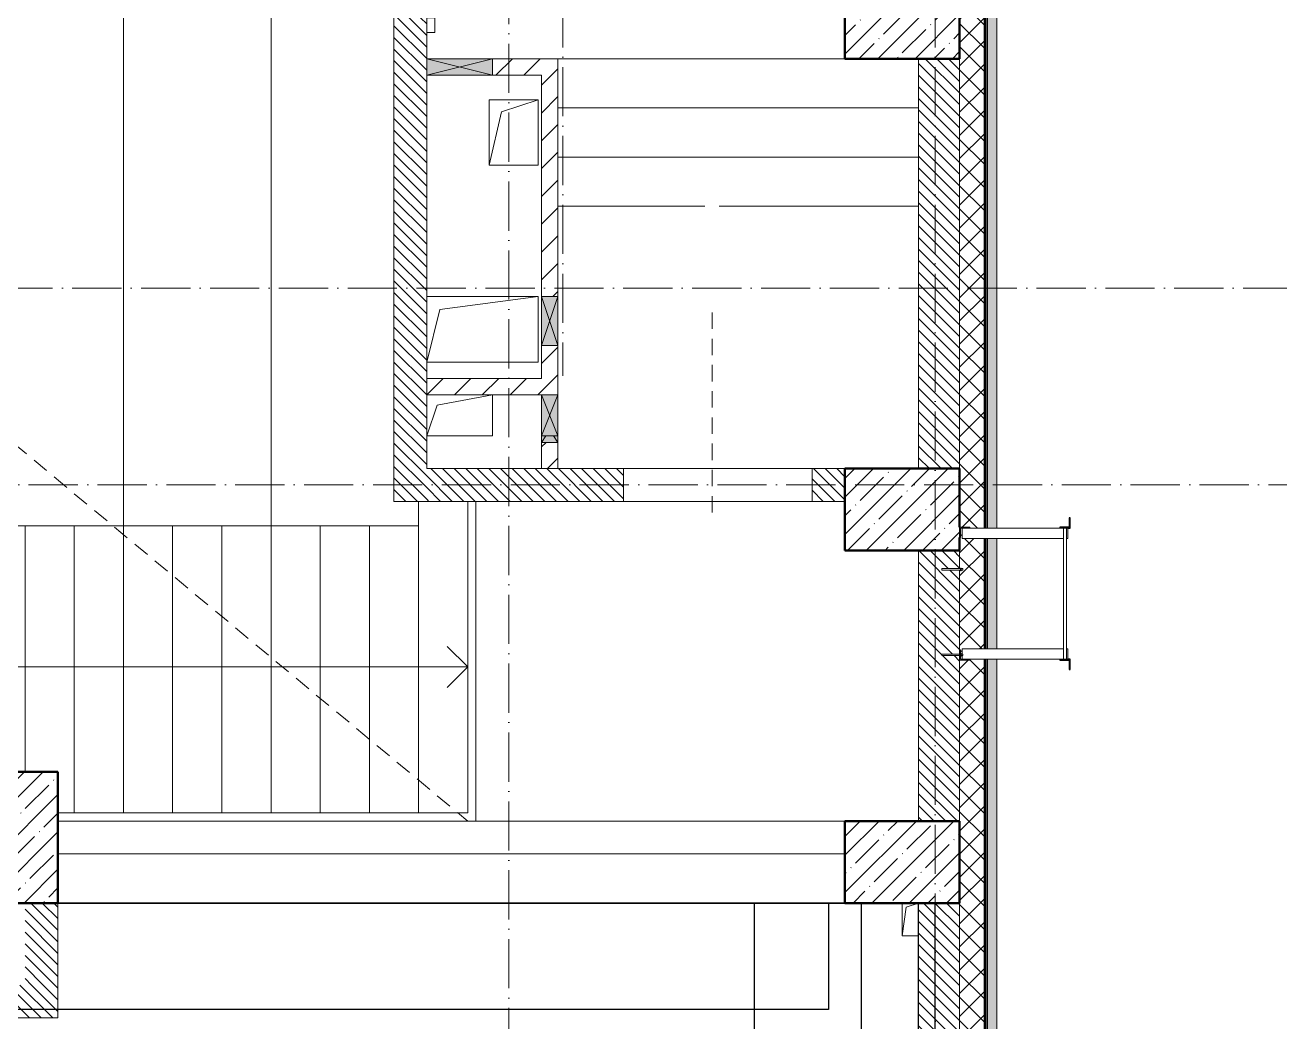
# Model space of a CAD drawing. Header units: millimetres. Extents: x -213536 to 1564669, y -45299 to 942238.
# Drawn here: x 2408 to 10062, y 532322 to 538402 of the extents above; entities that cross this region are included whole.
import ezdxf

# ---------------------------------------------------------------- set-up
doc = ezdxf.new("R2010")
doc.units = ezdxf.units.MM
doc.linetypes.add('200_ШТРИХ_ш1п0_6_', pattern=[160, 100, -60])
doc.linetypes.add('50_200_ШТРИХ_1Т_ш5_п1_п1_', pattern=[700, 500, -100, 0, -100])
for name, color, linetype, lineweight in [('2.4) ПГП вычит ЖБбалки 0.4 м -', 24, 'Continuous', 30), ('3.1) ЖБ окна 1.2 м', 102, 'Continuous', 30), ('3.3) Вычитаем ЖБбалки 0.4м -', 31, 'Continuous', 30), ('A-DETL-____-OTLN-3', 7, '200_ШТРИХ_ш1п0_6_', 9), ('A-DETL-GENF-OTLN', 7, 'Continuous', 9), ('A-DOOR-____-MCUT', 7, 'Continuous', 13), ('A-DOOR-____-OTLN', 7, 'Continuous', 9), ('A-FLOR-____-OTLN', 7, 'Continuous', 9), ('A-GENM-____-MCUT', 7, 'Continuous', 25), ('A-GENM-____-OTLN', 7, 'Continuous', 9), ('A-GLAZ-____-OTLN', 7, 'Continuous', 9), ('A-WALL-____-MCUT', 7, 'Continuous', 13), ('A-WALL-____-MCUT-1', 7, 'Continuous', 9), ('A-WALL-____-PATT-1', 7, 'Continuous', 9), ('A-WALL-FNSH-MCUT-1', 7, 'Continuous', 9), ('E-ELEC-EQPM-OTLN', 7, 'Continuous', 9), ('I-WALL-____-OTLN', 7, 'Continuous', 9), ('S-COLS-____-MCUT', 7, 'Continuous', 50), ('S-COLS-____-OTLN', 7, 'Continuous', 9), ('S-GRID-____-OTLN-1', 7, '50_200_ШТРИХ_1Т_ш5_п1_п1_', 9), ('S-STRS-____-OTLN-1', 7, 'Continuous', 9)]:
    doc.layers.add(name, color=color, linetype=linetype, lineweight=lineweight)
for name, color, linetype, lineweight, true_color in [('A-DETL-GENF-OTLN-3', 9, 'Continuous', 9, 0x808080), ('A-DETL-GENF-OTLN-4', 9, '200_ШТРИХ_ш1п0_6_', 9, 0x808080), ('A-GLAZ-____-OTLN-1', 7, 'Continuous', 9, 0xc0c0c0)]:
    doc.layers.add(name, color=color, linetype=linetype, lineweight=lineweight, true_color=true_color)
pattern_1 = [(135, (-15591.663, 459015.94), (-35.35534, -35.35534), [])]
pattern_2 = [(45, (-15591.66, 459015.94), (-84.85281, 84.85281), [])]

# ---------------------------------------------------------------- blocks, each defined once
blk = doc.blocks.new('BSC_Колонна _Прямоугольная - 500х700-25279857-АР1_План отверстий 2 этажа в осях 1-64_Ю-ЯЯ')
at = {"layer": 'S-COLS-____-OTLN'}
h = blk.add_hatch(dxfattribs=at)
h.set_pattern_fill('FP_17', color=256, style=0, pattern_type=2)
h.set_pattern_definition([(315, (-76431.04, 23350), (114.04925, 114.04925), []), (315, (-76431.04, 23235.95), (114.04925, 114.04925), [201.613, -40.323, 3.353, -36.97])])
h.paths.add_polyline_path([(-250, -54.2), (-250, -350), (250, -350), (250, 350), (-250, 350)], flags=0)
at = {"layer": 'S-COLS-____-MCUT'}
for p, q in [((250, 350), (-250, 350)), ((-250, 350), (-250, -350)), ((250, -350), (250, 350)), ((-250, -350), (-170, -350)), ((-107, -350), (250, -350))]:
    blk.add_line(p, q, dxfattribs=at)
blk = doc.blocks.new('BSC_Колонна _Прямоугольная - 500х800-V66-АР1_План отверстий 2 этажа в осях 1-64_Ю-ЯЯ')
at = {"layer": 'S-COLS-____-OTLN'}
h = blk.add_hatch(dxfattribs=at)
h.set_pattern_fill('FP_77', color=256, style=0, pattern_type=2)
h.set_pattern_definition([(45, (-17950, -74431.04), (-114.04925, 114.04925), []), (45, (-17835.95, -74431.04), (-114.04925, 114.04925), [201.613, -40.323, 3.353, -36.97])])
h.paths.add_polyline_path([(-250, -400), (250, -400), (250, 400), (-250, 400)], flags=0)
at = {"layer": 'S-COLS-____-MCUT'}
for p, q in [((250, 400), (-250, 400)), ((-250, 400), (-250, -400)), ((250, -400), (250, 400)), ((-250, -400), (250, -400))]:
    blk.add_line(p, q, dxfattribs=at)
blk = doc.blocks.new('BSC_Колонна _Прямоугольная - 500х700-25976089-АР1_План отверстий 2 этажа в осях 1-64_Ю-ЯЯ')
at = {"layer": 'S-COLS-____-OTLN'}
h = blk.add_hatch(dxfattribs=at)
h.set_pattern_fill('FP_78', color=256, style=0, pattern_type=2)
h.set_pattern_definition([(315, (-74281.04, 23350), (114.04925, 114.04925), []), (315, (-74281.04, 23235.95), (114.04925, 114.04925), [201.613, -40.323, 3.353, -36.97])])
h.paths.add_polyline_path([(-250, -350), (250, -350), (250, 350), (-250, 350)], flags=0)
at = {"layer": 'S-COLS-____-MCUT'}
for p, q in [((250, 350), (-250, 350)), ((-250, 350), (-250, -350)), ((250, -350), (250, 350)), ((-250, -350), (250, -350))]:
    blk.add_line(p, q, dxfattribs=at)
blk = doc.blocks.new('BSC_Колонна _Прямоугольная - 500х700-V68-АР1_План отверстий 2 этажа в осях 1-64_Ю-ЯЯ')
at = {"layer": 'S-COLS-____-OTLN'}
h = blk.add_hatch(dxfattribs=at)
h.set_pattern_fill('FP_80', color=256, style=0, pattern_type=2)
h.set_pattern_definition([(315, (-79431.04, 23350), (114.04925, 114.04925), []), (315, (-79431.04, 23235.95), (114.04925, 114.04925), [201.613, -40.323, 3.353, -36.97])])
h.paths.add_polyline_path([(-250, -350), (250, -350), (250, 350), (-250, 350)], flags=0)
at = {"layer": 'S-COLS-____-MCUT'}
for p, q in [((250, 350), (-250, 350)), ((-250, 350), (-250, -350)), ((250, -350), (250, 350)), ((-250, -350), (250, -350))]:
    blk.add_line(p, q, dxfattribs=at)
blk = doc.blocks.new('DM_Штора_Противопожарная_Doormaster_EI-60 - ш_3000 х в_1200-27470059-АР1_План отверстий 2 этажа в осях 1-64_Ю-ЯЯ')
at = {"layer": 'A-DOOR-____-MCUT'}
for p, q in [((-1465, -100), (-1375, -100)), ((-1465, -150), (-1465, -100)), ((-1375, -150), (-1465, -150)), ((-1375, -100), (-1375, -150)), ((-1375, -125), (1625, -125)), ((1625, -100), (1715, -100)), ((1625, -150), (1625, -100)), ((1715, -150), (1625, -150)), ((1715, -100), (1715, -150))]:
    blk.add_line(p, q, dxfattribs=at)
at = {"layer": 'E-ELEC-EQPM-OTLN'}
for p, q in [((1915, -180), (1915, -100)), ((1915, -100), (2015, -100)), ((2015, -100), (2015, -180)), ((2015, -180), (1915, -180))]:
    blk.add_line(p, q, dxfattribs=at)
blk = doc.blocks.new('AR_Отверстие прямоугольное _в плите_ - AR_Отверстие прямоугольное _в плите_-V168-АР1_План отверстий 2 этажа в осях 1-64_Ю-ЯЯ')
at = {"layer": 'A-GENM-____-OTLN'}
for p, q in [((-50, 100), (-50, -100)), ((-25, 75), (50, 100)), ((-50, -100), (-25, 75)), ((-50, -100), (50, -100))]:
    blk.add_line(p, q, dxfattribs=at)
blk = doc.blocks.new('AR_Отверстие прямоугольное _в плите_ - AR_Отверстие прямоугольное _в плите_-30459858-АР1_План отверстий 2 этажа в осях 1-64_Ю-ЯЯ')
at = {"layer": 'A-GENM-____-OTLN'}
for p, q in [((-137.5, 62.5), (200, 125)), ((200, -125), (200, 125)), ((-200, -125), (-137.5, 62.5)), ((-200, -125), (200, -125))]:
    blk.add_line(p, q, dxfattribs=at)
blk = doc.blocks.new('AR_Отверстие прямоугольное _в плите_ - AR_Отверстие прямоугольное _в плите_-30553352-АР1_План отверстий 2 этажа в осях 1-64_Ю-ЯЯ')
at = {"layer": 'A-GENM-____-OTLN'}
for p, q in [((340, 200), (-340, 200)), ((-260, 120), (340, 200)), ((340, -200), (340, 200)), ((-340, -200), (-260, 120)), ((-340, -200), (340, -200))]:
    blk.add_line(p, q, dxfattribs=at)
blk = doc.blocks.new('AR_Отверстие прямоугольное _в плите_ - AR_Отверстие прямоугольное _в плите_-V197-АР1_План отверстий 2 этажа в осях 1-64_Ю-ЯЯ')
at = {"layer": 'A-GENM-____-OTLN'}
for p, q in [((150, 200), (-150, 200)), ((-150, 200), (-150, -200)), ((-75, 125), (150, 200)), ((150, -200), (150, 200)), ((-150, -200), (-75, 125)), ((-150, -200), (150, -200))]:
    blk.add_line(p, q, dxfattribs=at)
blk = doc.blocks.new('ЛМ_Уголок_ГОСТ 8509-93 - L 63х63x6-29176215-АР1_План отверстий 2 этажа в осях 1-64_Ю-ЯЯ')
at = {"layer": 'A-GENM-____-MCUT'}
for p, q in [((24369, 76324), (24312, 76324)), ((24312, 76324), (24312, 76318)), ((24360, 76318), (24375, 76318)), ((24375, 76381), (24369, 76381)), ((24369, 76381), (24369, 76324)), ((24375, 76318), (24375, 76381))]:
    blk.add_line(p, q, dxfattribs=at)
blk = doc.blocks.new('ЛМ_Уголок_ГОСТ 8509-93 - L 63х63x6-29176216-АР1_План отверстий 2 этажа в осях 1-64_Ю-ЯЯ')
at = {"layer": 'A-GENM-____-MCUT'}
for p, q in [((24312, 75518), (24312, 75512)), ((24312, 75512), (24369, 75512)), ((24375, 75518), (24360, 75518)), ((24369, 75512), (24369, 75455)), ((24375, 75455), (24375, 75518)), ((24369, 75455), (24375, 75455))]:
    blk.add_line(p, q, dxfattribs=at)
blk = doc.blocks.new('Анкер клиновой - Анкер клиновой МКТ V-A 10-10-15_115-14811140-АР1_План отверстий 2 этажа в осях 1-64_Ю-ЯЯ')
at = {"layer": 'A-GENM-____-OTLN'}
for p, q in [((23706, 76071), (23591, 76071)), ((23591, 76061), (23591, 76071)), ((23591, 76061), (23706, 76061)), ((23710, 76074), (23706, 76074)), ((23706, 76058), (23706, 76074)), ((23706, 76074), (23706, 76071.7)), ((23706, 76060.4), (23706, 76058)), ((23706, 76058), (23710, 76058)), ((23710, 76071.7), (23710, 76074)), ((23710, 76074), (23710, 76058)), ((23720, 76071), (23710, 76071)), ((23710, 76061), (23720, 76061)), ((23710, 76058), (23710, 76060.4)), ((23720, 76071), (23720, 76061))]:
    blk.add_line(p, q, dxfattribs=at)
blk = doc.blocks.new('Анкер клиновой - Анкер клиновой МКТ V-A 10-10-15_115-V201-АР1_План отверстий 2 этажа в осях 1-64_Ю-ЯЯ')
at = {"layer": 'A-GENM-____-OTLN'}
for p, q in [((23700, 75550), (23591, 75550)), ((23591, 75540), (23591, 75550)), ((23710, 75553), (23706, 75553)), ((23710, 75550.7), (23710, 75553)), ((23710, 75553), (23710, 75537)), ((23720, 75550), (23710, 75550)), ((23720, 75550), (23720, 75540)), ((23591, 75540), (23700, 75540)), ((23706, 75537), (23710, 75537)), ((23710, 75540), (23720, 75540)), ((23710, 75537), (23710, 75539.4))]:
    blk.add_line(p, q, dxfattribs=at)
blk = doc.blocks.new('ЛМ_Арматурный стержень_ГОСТ 5781-82 - Ø 18 А240-29172526-АР1_План отверстий 2 этажа в осях 1-64_Ю-ЯЯ')
at = {"layer": 'A-GENM-____-OTLN'}
for p, q in [((24334, 76318), (24334, 75518)), ((24334, 76318), (24343, 76318)), ((24343, 76318), (24352, 76318)), ((24352, 75518), (24352, 76318)), ((24343, 75518), (24334, 75518)), ((24352, 75518), (24343, 75518))]:
    blk.add_line(p, q, dxfattribs=at)
blk = doc.blocks.new('ЛМ_Уголок_ГОСТ 8509-93 - L 63х63x6-29171483-АР1_План отверстий 2 этажа в осях 1-64_Ю-ЯЯ')
at = {"layer": 'A-GENM-____-OTLN'}
for p, q in [((23700, 76324), (23700, 76261)), ((23763, 76324), (23700, 76324)), ((23706, 76261), (23706, 76318)), ((23706, 76318), (23763, 76318)), ((23763, 76318), (23763, 76324)), ((23700, 76261), (23706, 76261))]:
    blk.add_line(p, q, dxfattribs=at)
blk = doc.blocks.new('ЛМ_Уголок_ГОСТ 8509-93 - L 63х63x6-29171484-АР1_План отверстий 2 этажа в осях 1-64_Ю-ЯЯ')
at = {"layer": 'A-GENM-____-OTLN'}
for p, q in [((23706, 75575), (23700, 75575)), ((23700, 75575), (23700, 75512)), ((23706, 75518), (23706, 75575)), ((23700, 75512), (23763, 75512)), ((23763, 75518), (23706, 75518)), ((23763, 75512), (23763, 75518))]:
    blk.add_line(p, q, dxfattribs=at)
blk = doc.blocks.new('ЛМ_Уголок_ГОСТ 8509-93 - L 63х63x6-30750527-АР1_План отверстий 2 этажа в осях 1-64_Ю-ЯЯ')
at = {"layer": 'A-GENM-____-OTLN'}
for p, q in [((0, 45.2), (0, -17.8)), ((619, 45.2), (0, 45.2)), ((645, 45.2), (637, 45.2)), ((645, -17.8), (645, 45.2)), ((48, -17.8), (619, -17.8)), ((637, -17.8), (645, -17.8))]:
    blk.add_line(p, q, dxfattribs=at)
blk = doc.blocks.new('ЛМ_Уголок_ГОСТ 8509-93 - L 63х63x6-30750528-АР1_План отверстий 2 этажа в осях 1-64_Ю-ЯЯ')
at = {"layer": 'A-GENM-____-OTLN'}
for p, q in [((0, 17.8), (0, -4.4)), ((619, 17.8), (48, 17.8)), ((645, 17.8), (637, 17.8)), ((645, -45.2), (645, 17.8)), ((0, -14), (0, -45.2)), ((0, -45.2), (619, -45.2)), ((637, -45.2), (645, -45.2))]:
    blk.add_line(p, q, dxfattribs=at)
blk = doc.blocks.new('Отлив_СКБ1 - Отлив_Фасады на кровле-32719945-АР1_План отверстий 2 этажа в осях 1-64_Ю-ЯЯ')
at = {"layer": 'A-GLAZ-____-OTLN-1'}
h = blk.add_hatch(color=256, dxfattribs=at)
h.paths.add_polyline_path([(17312, 170), (17254, 228), (9745, 228), (9745, 170), (14782, 170), (14782, 204), (16582, 204), (16582, 170), (17141.2, 170)], flags=0)
h.paths.add_polyline_path([(9682, 228), (9008, 228), (9008, 170), (9682, 170)], flags=0)
h.paths.add_polyline_path([(8945, 170), (8945, 228), (40.2, 228), (40.2, 170), (8665.5, 170)], flags=0)
h.paths.add_polyline_path([(17.6, 170), (17.6, 228), (2, 228), (2, 170)], flags=0)
at = {"layer": 'A-GLAZ-____-OTLN'}
for p, q in [((8945, 228), (40.2, 228)), ((9682, 228), (9008, 228)), ((17254, 228), (9745, 228))]:
    blk.add_line(p, q, dxfattribs=at)
blk = doc.blocks.new('AR_Отверстие прямоугольное _в стене__БезПР - AR_Отверстие прямоугольное _в стене__БезПР-36428168-АР1_План отверстий 2 этажа в осях 1-64_Ю-ЯЯ')
at = {"layer": 'A-GLAZ-____-OTLN'}
blk.add_hatch(color=256, dxfattribs=at).paths.add_polyline_path([(-75, 5.2), (-75, -50), (-35, -50), (-35, 50), (-75, 50)], flags=0)
at = {"layer": 'A-DETL-GENF-OTLN'}
for p, q in [((-75, -50), (-75, 50)), ((-75, 50), (-35, 50)), ((-75, 50), (-35, 23.3)), ((-35, 50), (-75, 50)), ((-75, 50), (-75, -50)), ((-35, -23.3), (-75, -50)), ((-35, -50), (-75, -50)), ((-75, -50), (-35, -50))]:
    blk.add_line(p, q, dxfattribs=at)
blk = doc.blocks.new('AR_Отверстие прямоугольное _в стене_ - AR_Отверстие прямоугольное _в стене__ОВ-36808692-АР1_План отверстий 2 этажа в осях 1-64_Ю-ЯЯ')
at = {"layer": 'A-GLAZ-____-OTLN'}
blk.add_hatch(color=256, dxfattribs=at).paths.add_polyline_path([(-200, 50), (-200, -50), (200, -50), (200, 50)], flags=0)
at = {"layer": 'A-DETL-GENF-OTLN'}
for p, q in [((-200, -50), (-200, 50)), ((-200, 50), (200, 50)), ((200, 50), (-200, -50)), ((-200, 50), (200, -50)), ((200, 50), (-200, 50)), ((-200, 50), (-200, -50)), ((200, 50), (200, -50)), ((200, -50), (200, 50)), ((200, -50), (-200, -50)), ((-200, -50), (200, -50))]:
    blk.add_line(p, q, dxfattribs=at)
blk = doc.blocks.new('AR_Отверстие прямоугольное _в стене__БезПР - AR_Отверстие прямоугольное _в стене__БезПР-36428146-АР1_План отверстий 2 этажа в осях 1-64_Ю-ЯЯ')
at = {"layer": 'A-GLAZ-____-OTLN'}
blk.add_hatch(color=256, dxfattribs=at).paths.add_polyline_path([(-125, 50), (-125, -50), (125, -50), (125, 50)], flags=0)
at = {"layer": 'A-DETL-GENF-OTLN'}
for p, q in [((-125, -50), (-125, 50)), ((-125, 50), (125, 50)), ((125, 50), (-125, -50)), ((-125, 50), (125, -50)), ((125, 50), (-125, 50)), ((-125, 50), (-125, -50)), ((125, 50), (125, -50)), ((125, -50), (125, 50)), ((125, -50), (-125, -50)), ((-125, -50), (125, -50))]:
    blk.add_line(p, q, dxfattribs=at)
blk = doc.blocks.new('AR_Отверстие прямоугольное _в стене__БезПР - AR_Отверстие прямоугольное _в стене__БезПР-36428966-АР1_План отверстий 2 этажа в осях 1-64_Ю-ЯЯ')
at = {"layer": 'A-GLAZ-____-OTLN'}
blk.add_hatch(color=256, dxfattribs=at).paths.add_polyline_path([(-150, 50), (-150, -50), (150, -50), (150, 50)], flags=0)
at = {"layer": 'A-DETL-GENF-OTLN'}
for p, q in [((-150, -50), (-150, 50)), ((-150, 50), (150, 50)), ((150, 50), (-150, -50)), ((-150, 50), (150, -50)), ((150, 50), (-150, 50)), ((-150, 50), (-150, -50)), ((150, 50), (150, -50)), ((150, -50), (150, 50)), ((150, -50), (-150, -50)), ((-150, -50), (150, -50))]:
    blk.add_line(p, q, dxfattribs=at)
at = {"layer": 'A-GLAZ-____-OTLN'}
blk.add_line((150, 50), (-150, 50), dxfattribs=at)
blk = doc.blocks.new('DET_L_Имитация разреза_ISO2-5 - Вправо-36813819-АР1_План отверстий 2 этажа в осях 1-64_Ю-ЯЯ')
at = {"layer": 'A-DETL-GENF-OTLN-4'}
blk.add_line((143.1, 0), (1368, 0), dxfattribs=at)
blk = doc.blocks.new('2этаж')
at = {"layer": 'S-GRID-____-OTLN-1', "color": 251, "ltscale": 0.6, "true_color": 0x636466}
for p, q in [((5688.3, 549908.8), (5688.3, 536263.3)), ((7958.3, 549908.8), (7958.3, 525691.4)), ((5358.3, 549630.9), (5358.3, 511907.5)), ((31562.9, 536797), (-20260.4, 536797)), ((17013.3, 535597), (-20260.4, 535597))]:
    blk.add_line(p, q, dxfattribs=at)

msp = doc.modelspace()

# ---------------------------------------------------------------- hatches: boundary and pattern name
at = {"layer": 'A-WALL-____-PATT-1'}
h = msp.add_hatch(dxfattribs=at)
h.set_pattern_fill('FP_1', color=256, style=0, pattern_type=2)
h.set_pattern_definition([(45, (-15591.66, 459015.94), (-70.71068, 70.71068), []), (135, (-15591.66, 459015.94), (-70.71068, -70.71068), [])])
h.paths.add_polyline_path([(8108.3, 526947), (8258.3, 526947), (8258.3, 527697), (8114.3, 527697), (8114.3, 527622), (8108.3, 527622), (8108.3, 527541.4)], flags=0)
h.paths.add_polyline_path([(8258.3, 529497), (8258.3, 534534), (8171.3, 534534), (8171.3, 534528), (8108.3, 534528), (8108.3, 529572), (8114.3, 529572), (8114.3, 529497), (8254.4, 529497)], flags=0)
h.paths.add_polyline_path([(8114.3, 534534), (8123.3, 534534), (8123.3, 534556), (8114.3, 534555.3)], flags=0)
h.paths.add_polyline_path([(8118.3, 534566), (8123.3, 534566.6), (8124.1, 534597), (8258.3, 534597), (8258.3, 535271), (8123.3, 535271), (8123.3, 535334), (8114.3, 535334), (8114.3, 535277), (8108.3, 535277), (8108.3, 535087), (8128.3, 535086.3), (8128.3, 535077), (8108.3, 535076.3), (8108.3, 534591), (8114.3, 534591), (8114.3, 534566.6), (8118.3, 534566.6)], flags=0)
h.paths.add_polyline_path([(8171.3, 535334), (8258.3, 535334), (8258.3, 544697), (8108.3, 544697), (8108.3, 535340), (8171.3, 535340)], flags=0)
h = msp.add_hatch(dxfattribs=at)
h.set_pattern_fill('FP_6', color=256, style=0, pattern_type=2)
h.set_pattern_definition(pattern_1)
h.paths.add_polyline_path([(4858.3, 535497), (4858.3, 538447), (4658.3, 538447), (4658.3, 535497)], flags=0)
h.paths.add_polyline_path([(4658.3, 541447), (4858.3, 541447), (4858.3, 544447), (4658.3, 544447), (4658.3, 541537)], flags=0)
h = msp.add_hatch(dxfattribs=at)
h.set_pattern_fill('FP_4', color=256, style=0, pattern_type=2)
h.set_pattern_definition(pattern_2)
h.paths.add_polyline_path([(5558.3, 538097), (5558.3, 538197), (5258.3, 538197), (5258.3, 538097)], flags=0)
h = msp.add_hatch(dxfattribs=at)
h.set_pattern_fill('FP_4', color=256, style=0, pattern_type=2)
h.set_pattern_definition(pattern_2)
h.paths.add_polyline_path([(5603.2, 535697), (5658.3, 535697), (5658.3, 535857), (5558.3, 535857), (5558.3, 535697)], flags=0)
h.paths.add_polyline_path([(5558.3, 536147), (5658.3, 536147), (5658.3, 536447), (5558.3, 536447), (5558.3, 536247)], flags=0)
h.paths.add_polyline_path([(5584, 536747), (5658.3, 536747), (5658.3, 538197), (5558.3, 538197), (5558.3, 536747)], flags=0)
h = msp.add_hatch(dxfattribs=at)
h.set_pattern_fill('FP_6', color=256, style=0, pattern_type=2)
h.set_pattern_definition(pattern_1)
h.paths.add_polyline_path([(8108.3, 535697), (8108.3, 538197), (7858.3, 538197), (7858.3, 535697)], flags=0)
h = msp.add_hatch(dxfattribs=at)
h.set_pattern_fill('FP_4', color=256, style=0, pattern_type=2)
h.set_pattern_definition(pattern_2)
h.paths.add_polyline_path([(4858.3, 536147), (5558.3, 536147), (5558.3, 536247), (4858.3, 536247)], flags=0)
h = msp.add_hatch(dxfattribs=at)
h.set_pattern_fill('FP_6', color=256, style=0, pattern_type=2)
h.set_pattern_definition(pattern_1)
h.paths.add_polyline_path([(7370.7, 535497), (7408.3, 535497), (7408.3, 535697), (7208.3, 535697), (7208.3, 535497)], flags=0)
h.paths.add_polyline_path([(6058.3, 535497), (6058.3, 535697), (4858.3, 535697), (4858.3, 535497), (5603.2, 535497)], flags=0)
h = msp.add_hatch(dxfattribs=at)
h.set_pattern_fill('FP_6', color=256, style=0, pattern_type=2)
h.set_pattern_definition(pattern_1)
h.paths.add_polyline_path([(8108.3, 533547), (8108.3, 534556), (7999.3, 534556.7), (7999.3, 534566), (8108.3, 534566), (8108.3, 535077), (7999.3, 535077.7), (7999.3, 535087), (8108.3, 535087), (8108.3, 535197), (7858.3, 535197), (7858.3, 533547)], flags=0)
h = msp.add_hatch(dxfattribs=at)
h.set_pattern_fill('FP_6', color=256, style=0, pattern_type=2)
h.set_pattern_definition(pattern_1)
h.paths.add_polyline_path([(2608.3, 532547), (2608.3, 533047), (2408.3, 533047), (2408.3, 532547)], flags=0)
h = msp.add_hatch(dxfattribs=at)
h.set_pattern_fill('FP_6', color=256, style=0, pattern_type=2)
h.set_pattern_definition(pattern_1)
h.paths.add_polyline_path([(8108.3, 530197), (8108.3, 533047), (7858.3, 533047), (7858.3, 530197)], flags=0)
h = msp.add_hatch(dxfattribs=at)
h.set_pattern_fill('FP_6', color=256, style=0, pattern_type=2)
h.set_pattern_definition(pattern_1)
h.paths.add_polyline_path([(1408.3, 532347), (2608.3, 532347), (2608.3, 532547), (1408.3, 532547), (1408.3, 532384.7)], flags=0)

# ---------------------------------------------------------------- linework, layer by layer
for points in [[(7308.3, 532397), (-8191.7, 532397), (-8191.7, 533047), (7308.3, 533047)], [(7508.3, 526797), (6858.3, 526797), (6858.3, 533047), (7508.3, 533047)]]:
    msp.add_lwpolyline(points, close=True)
at = {"layer": '2.4) ПГП вычит ЖБбалки 0.4 м -'}
msp.add_lwpolyline([(7958.3, 530197), (7958.3, 533047)], dxfattribs=at)
at = {"layer": '3.1) ЖБ окна 1.2 м'}
msp.add_lwpolyline([(-3491.7, 533047), (-7991.7, 533047), (-7991.7, 526797), (7508.3, 526797), (7858.3, 526797), (7858.3, 529697), (7408.3, 529697), (7408.3, 530197), (7858.3, 530197), (7858.3, 533047), (2608.3, 533047)], dxfattribs=at)
at = {"layer": '3.3) Вычитаем ЖБбалки 0.4м -'}
for points in [[(2608.3, 533047), (2608.3, 533547)], [(7858.3, 533047), (7408.3, 533047), (7408.3, 533547)]]:
    msp.add_lwpolyline(points, dxfattribs=at)
at = {"layer": 'A-DETL-____-OTLN-3'}
msp.add_line((-7991.7, 544447), (5108.3, 533547), dxfattribs=at)
at = {"layer": 'A-FLOR-____-OTLN'}
for p, q in [((5238.3, 537947), (5538.3, 537947)), ((5238.3, 537547), (5238.3, 537947)), ((5538.3, 537947), (5538.3, 537547)), ((5538.3, 537547), (5238.3, 537547)), ((4858.3, 536747), (5538.3, 536747)), ((5538.3, 536747), (5538.3, 536347)), ((5538.3, 536347), (4858.3, 536347)), ((5258.3, 536147), (5258.3, 535897)), ((5258.3, 535897), (4858.3, 535897)), ((5158.3, 535497), (5158.3, 533547))]:
    msp.add_line(p, q, dxfattribs=at)
at = {"layer": 'A-WALL-____-MCUT'}
for p, q in [((4658.3, 538447), (4658.3, 535497)), ((4858.3, 538197), (4858.3, 538357)), ((7858.3, 538197), (7858.3, 535697)), ((8108.3, 538197), (8108.3, 535697)), ((4858.3, 535697), (4858.3, 538097)), ((6058.3, 535697), (4858.3, 535697)), ((6058.3, 535497), (6058.3, 535697)), ((7408.3, 535697), (7208.3, 535697)), ((7208.3, 535697), (7208.3, 535497)), ((4658.3, 535497), (6058.3, 535497)), ((7208.3, 535497), (7408.3, 535497)), ((7858.3, 535197), (7858.3, 533547)), ((8108.3, 535197), (8108.3, 535086.8)), ((8108.3, 535077.2), (8108.3, 534591)), ((8108.3, 534528), (8108.3, 533547)), ((2608.3, 532347), (2608.3, 533047)), ((7858.3, 533047), (7858.3, 530197)), ((8108.3, 533047), (8108.3, 530197)), ((1208.3, 532347), (2608.3, 532347))]:
    msp.add_line(p, q, dxfattribs=at)
at = {"layer": 'A-WALL-____-MCUT-1'}
for p, q in [((8264.3, 535334), (8264.3, 544946)), ((8270.3, 535334), (8270.3, 544946)), ((8258.3, 534597), (8258.3, 535271)), ((8264.3, 534597), (8264.3, 535271)), ((8270.3, 534597), (8270.3, 535271)), ((8258.3, 529497), (8258.3, 534534)), ((8264.3, 529497), (8264.3, 534534)), ((8270.3, 529497), (8270.3, 534534))]:
    msp.add_line(p, q, dxfattribs=at)
at = {"layer": 'A-WALL-FNSH-MCUT-1'}
for p, q in [((8258.3, 544946), (8258.3, 535334)), ((8278.3, 535334), (8278.3, 544310)), ((5658.3, 538197), (5258.3, 538197)), ((5658.3, 536747), (5658.3, 538197)), ((5258.3, 538097), (5558.3, 538097)), ((5558.3, 538097), (5558.3, 536747)), ((5558.3, 536447), (5558.3, 536247)), ((5658.3, 536147), (5658.3, 536447)), ((5558.3, 536247), (4858.3, 536247)), ((4858.3, 536147), (5558.3, 536147)), ((5558.3, 535857), (5558.3, 535697)), ((5658.3, 535697), (5658.3, 535857)), ((8278.3, 534597), (8278.3, 535271)), ((8278.3, 529497), (8278.3, 534534))]:
    msp.add_line(p, q, dxfattribs=at)
at = {"layer": 'I-WALL-____-OTLN'}
for p, q in [((6058.3, 535697), (7208.3, 535697)), ((7208.3, 535497), (6058.3, 535497)), ((2608.3, 533547), (7408.3, 533547)), ((7408.3, 533347), (2608.3, 533347))]:
    msp.add_line(p, q, dxfattribs=at)
at = {"layer": 'S-STRS-____-OTLN-1'}
for p, q in [((3008.3, 544197), (3008.3, 535347)), ((3008.3, 544197), (3008.3, 535347)), ((3908.3, 544197), (3908.3, 535347)), ((3908.3, 544197), (3908.3, 535347)), ((5658.3, 538197), (7408.3, 538197)), ((5658.3, 537897), (7858.3, 537897)), ((5658.3, 537897), (7858.3, 537897)), ((5658.3, 537597), (7858.3, 537597)), ((5658.3, 537597), (7858.3, 537597)), ((5658.3, 537297), (6555, 537297)), ((5658.3, 537297), (6555, 537297)), ((6641.7, 537297), (7858.3, 537297)), ((6641.7, 537297), (7858.3, 537297)), ((4808.3, 535347), (4808.3, 535497)), ((5108.3, 535497), (5108.3, 533597)), ((2108.3, 535347), (3008.3, 535347)), ((2408.3, 535347), (2408.3, 533847)), ((2408.3, 535347), (2408.3, 533847)), ((2708.3, 535347), (3008.3, 535347)), ((2708.3, 535347), (2708.3, 533597)), ((2708.3, 535347), (2708.3, 533597)), ((3008.3, 535347), (3908.3, 535347)), ((3008.3, 535347), (3008.3, 533597)), ((3008.3, 535347), (3008.3, 533597)), ((3308.3, 535347), (3308.3, 533597)), ((3308.3, 535347), (3308.3, 533597)), ((3608.3, 535347), (3908.3, 535347)), ((3608.3, 535347), (3608.3, 533597)), ((3608.3, 535347), (3608.3, 533597)), ((3908.3, 535347), (4808.3, 535347)), ((3908.3, 535347), (3908.3, 533597)), ((3908.3, 535347), (3908.3, 533597)), ((4208.3, 535347), (4208.3, 533597)), ((4208.3, 535347), (4208.3, 533597)), ((4508.3, 535347), (4808.3, 535347)), ((4508.3, 535347), (4508.3, 533597)), ((4508.3, 535347), (4508.3, 533597)), ((4808.3, 535347), (4808.3, 533597)), ((4808.3, 535347), (4808.3, 533597)), ((5108.3, 534487), (4983.3, 534612)), ((2108.3, 534487), (2408.3, 534487)), ((2408.3, 534487), (2708.3, 534487)), ((2708.3, 534487), (3008.3, 534487)), ((3008.3, 534487), (3308.3, 534487)), ((3308.3, 534487), (3608.3, 534487)), ((3608.3, 534487), (3908.3, 534487)), ((3908.3, 534487), (4208.3, 534487)), ((4208.3, 534487), (4508.3, 534487)), ((4508.3, 534487), (4808.3, 534487)), ((4808.3, 534487), (5108.3, 534487)), ((5108.3, 534487), (4983.3, 534362)), ((2608.3, 533597), (2708.3, 533597)), ((2708.3, 533597), (3008.3, 533597)), ((3008.3, 533597), (3308.3, 533597)), ((3308.3, 533597), (3608.3, 533597)), ((3608.3, 533597), (3908.3, 533597)), ((3908.3, 533597), (4208.3, 533597)), ((4208.3, 533597), (4508.3, 533597)), ((4508.3, 533597), (4808.3, 533597)), ((4808.3, 533597), (5108.3, 533597))]:
    msp.add_line(p, q, dxfattribs=at)

# ---------------------------------------------------------------- block references
at = {"layer": '3.1) ЖБ окна 1.2 м'}
msp.add_blockref('2этаж', (0, 0), dxfattribs=at)
at = {"layer": 'A-DETL-GENF-OTLN-3', "rotation": 90}
msp.add_blockref('DET_L_Имитация разреза_ISO2-5 - Вправо-36813819-АР1_План отверстий 2 этажа в осях 1-64_Ю-ЯЯ', (6598.3, 535285.9), dxfattribs=at)
at = {"layer": 'A-DOOR-____-OTLN', "rotation": 89.99999999999991}
msp.add_blockref('DM_Штора_Противопожарная_Doormaster_EI-60 - ш_3000 х в_1200-27470059-АР1_План отверстий 2 этажа в осях 1-64_Ю-ЯЯ', (4758.3, 539822), dxfattribs=at)
at = {"layer": 'A-GENM-____-OTLN'}
for name, p in [('AR_Отверстие прямоугольное _в плите_ - AR_Отверстие прямоугольное _в плите_-V197-АР1_План отверстий 2 этажа в осях 1-64_Ю-ЯЯ', (5388.3, 537747)), ('AR_Отверстие прямоугольное _в плите_ - AR_Отверстие прямоугольное _в плите_-30553352-АР1_План отверстий 2 этажа в осях 1-64_Ю-ЯЯ', (5198.3, 536547)), ('AR_Отверстие прямоугольное _в плите_ - AR_Отверстие прямоугольное _в плите_-30459858-АР1_План отверстий 2 этажа в осях 1-64_Ю-ЯЯ', (5058.3, 536022)), ('ЛМ_Уголок_ГОСТ 8509-93 - L 63х63x6-29176215-АР1_План отверстий 2 этажа в осях 1-64_Ю-ЯЯ', (-15591.7, 459015.9)), ('ЛМ_Уголок_ГОСТ 8509-93 - L 63х63x6-29171483-АР1_План отверстий 2 этажа в осях 1-64_Ю-ЯЯ', (-15591.7, 459015.9)), ('ЛМ_Арматурный стержень_ГОСТ 5781-82 - Ø 18 А240-29172526-АР1_План отверстий 2 этажа в осях 1-64_Ю-ЯЯ', (-15591.7, 459015.9)), ('Анкер клиновой - Анкер клиновой МКТ V-A 10-10-15_115-14811140-АР1_План отверстий 2 этажа в осях 1-64_Ю-ЯЯ', (-15591.7, 459015.9)), ('Анкер клиновой - Анкер клиновой МКТ V-A 10-10-15_115-V201-АР1_План отверстий 2 этажа в осях 1-64_Ю-ЯЯ', (-15591.7, 459015.9)), ('ЛМ_Уголок_ГОСТ 8509-93 - L 63х63x6-29171484-АР1_План отверстий 2 этажа в осях 1-64_Ю-ЯЯ', (-15591.7, 459015.9)), ('ЛМ_Уголок_ГОСТ 8509-93 - L 63х63x6-29176216-АР1_План отверстий 2 этажа в осях 1-64_Ю-ЯЯ', (-15591.7, 459015.9)), ('AR_Отверстие прямоугольное _в плите_ - AR_Отверстие прямоугольное _в плите_-V168-АР1_План отверстий 2 этажа в осях 1-64_Ю-ЯЯ', (7808.3, 532947))]:
    msp.add_blockref(name, p, dxfattribs=at)
at = {"layer": 'A-GENM-____-OTLN', "extrusion": (0, 0, -1), "rotation": 180}
for name, p in [('ЛМ_Уголок_ГОСТ 8509-93 - L 63х63x6-30750527-АР1_План отверстий 2 этажа в осях 1-64_Ю-ЯЯ', (-8123.3, 535316.2)), ('ЛМ_Уголок_ГОСТ 8509-93 - L 63х63x6-30750528-АР1_План отверстий 2 этажа в осях 1-64_Ю-ЯЯ', (-8123.3, 534551.8))]:
    msp.add_blockref(name, p, dxfattribs=at)
at = {"layer": 'A-GLAZ-____-OTLN'}
for name, p, rotation in [('Отлив_СКБ1 - Отлив_Фасады на кровле-32719945-АР1_План отверстий 2 этажа в осях 1-64_Ю-ЯЯ', (8108.3, 544279), 269.9999999999997), ('AR_Отверстие прямоугольное _в стене_ - AR_Отверстие прямоугольное _в стене__ОВ-36808692-АР1_План отверстий 2 этажа в осях 1-64_Ю-ЯЯ', (5058.3, 538147), 180), ('AR_Отверстие прямоугольное _в стене__БезПР - AR_Отверстие прямоугольное _в стене__БезПР-36428966-АР1_План отверстий 2 этажа в осях 1-64_Ю-ЯЯ', (5608.3, 536597), 90), ('AR_Отверстие прямоугольное _в стене__БезПР - AR_Отверстие прямоугольное _в стене__БезПР-36428146-АР1_План отверстий 2 этажа в осях 1-64_Ю-ЯЯ', (5608.3, 536022), 90), ('AR_Отверстие прямоугольное _в стене__БезПР - AR_Отверстие прямоугольное _в стене__БезПР-36428168-АР1_План отверстий 2 этажа в осях 1-64_Ю-ЯЯ', (5608.3, 535932), 90)]:
    msp.add_blockref(name, p, dxfattribs=dict(at, rotation=rotation))
at = {"layer": 'S-COLS-____-OTLN', "rotation": 89.9999999999999}
for name, p in [('BSC_Колонна _Прямоугольная - 500х700-V68-АР1_План отверстий 2 этажа в осях 1-64_Ю-ЯЯ', (7758.3, 538447)), ('BSC_Колонна _Прямоугольная - 500х700-25279857-АР1_План отверстий 2 этажа в осях 1-64_Ю-ЯЯ', (7758.3, 535447)), ('BSC_Колонна _Прямоугольная - 500х700-25976089-АР1_План отверстий 2 этажа в осях 1-64_Ю-ЯЯ', (7758.3, 533297))]:
    msp.add_blockref(name, p, dxfattribs=at)
at = {"layer": 'S-COLS-____-OTLN'}
msp.add_blockref('BSC_Колонна _Прямоугольная - 500х800-V66-АР1_План отверстий 2 этажа в осях 1-64_Ю-ЯЯ', (2358.3, 533447), dxfattribs=at)

doc.saveas('drawing.dxf')
